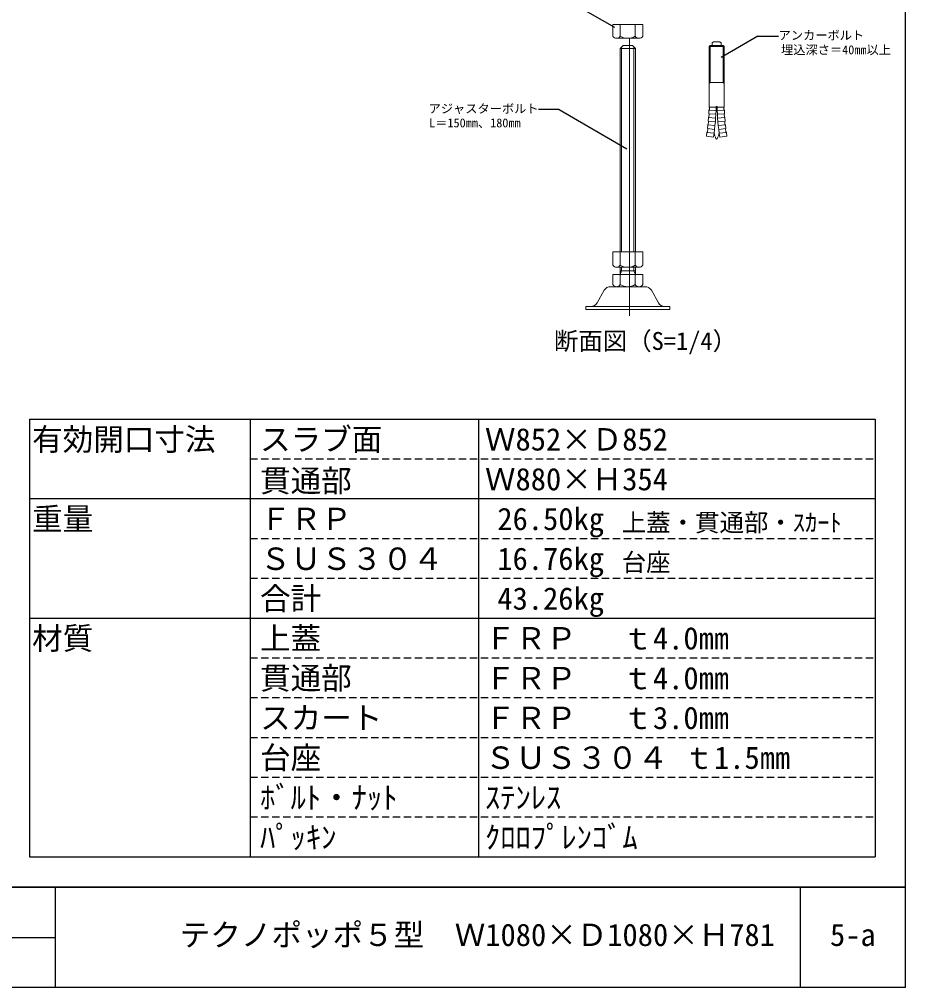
# Model space of a CAD drawing. Units: millimetres at full size, sheet at 1:10, with parts at other scales. Extents: x -4421 to 4043, y -1481 to 1279.
# Drawn here: x 2592 to 4043, y -1481 to 105 of the extents above; entities that cross this region are included whole.
import ezdxf
from ezdxf.enums import TextEntityAlignment as Align

# ---------------------------------------------------------------- set-up
doc = ezdxf.new("R2010")
doc.units = ezdxf.units.MM
doc.header["$LTSCALE"] = 10
doc.linetypes.add('DASHED1', pattern=[1.8, 1.2, -0.6])
for name, color, linetype in [('0-2_概要', 6, 'Continuous'), ('0-F_図面枠', 7, 'Continuous'), ('F-A_金物名称', 3, 'Continuous'), ('F-B_タイトル', 2, 'Continuous')]:
    doc.layers.add(name, color=color, linetype=linetype)
doc.layers.add('F-2_金物', color=7, linetype='Continuous', lineweight=18)
doc.styles.add('ＭＳ ゴシック', font='')
doc.styles.get('ＭＳ ゴシック').set_extended_font_data('MS Gothic')

msp = doc.modelspace()

# ---------------------------------------------------------------- linework, layer by layer
at = {"layer": '0-2_概要', "color": 7}
for p, q in [((2608.56, -549.78), (3992.93, -549.78)), ((2608.56, -549.78), (2608.56, -1266.65)), ((2969.79, -549.78), (2969.79, -1266.65)), ((3343.7, -549.78), (3343.7, -1266.65)), ((3992.93, -549.78), (3992.93, -1266.65)), ((2608.56, -680.12), (3992.93, -680.12)), ((2608.56, -875.63), (3992.93, -875.63)), ((2608.56, -1266.65), (3992.93, -1266.65))]:
    msp.add_line(p, q, dxfattribs=at)
at = {"layer": '0-2_概要', "color": 7, "linetype": 'DASHED1'}
for p, q in [((2969.79, -614.95), (3992.93, -614.95)), ((2969.79, -745.29), (3992.93, -745.29)), ((2969.79, -810.46), (3992.93, -810.46)), ((2969.79, -940.8), (3992.93, -940.8)), ((2969.79, -1005.97), (3992.93, -1005.97)), ((2969.79, -1071.14), (3992.93, -1071.14)), ((2969.79, -1136.31), (3992.93, -1136.31)), ((2969.79, -1201.48), (3992.93, -1201.48))]:
    msp.add_line(p, q, dxfattribs=at)
at = {"layer": '0-F_図面枠'}
for p, q in [((4042.93, -1480.98), (4042.93, 1279.02)), ((42.93, -1316.65), (4042.93, -1316.65)), ((4042.93, -1316.65), (250.51, -1316.65)), ((2650.87, -1316.65), (2650.87, -1480.98)), ((3870.39, -1316.65), (3870.39, -1480.98)), ((1910.65, -1398.82), (2650.87, -1398.82)), ((4042.93, -1480.98), (42.93, -1480.98))]:
    msp.add_line(p, q, dxfattribs=at)
at = {"layer": 'F-2_金物'}
for p, q in [((3563.53, 96.41), (3563.53, 77.45)), ((3612.61, 96.41), (3563.53, 96.41)), ((3575.8, 96.41), (3575.8, 77.45)), ((3600.34, 96.41), (3600.34, 77.45)), ((3612.61, 96.41), (3612.61, 77.45)), ((3606.47, 73.91), (3569.67, 73.91)), ((3726.28, 66.24), (3728.37, 68.32)), ((3726.28, 62.07), (3726.28, 66.24)), ((3738.78, 68.32), (3728.37, 68.32)), ((3740.87, 66.24), (3738.78, 68.32)), ((3740.87, 62.07), (3740.87, 66.24)), ((3575.57, 57.07), (3575.57, -276.14)), ((3600.57, 57.07), (3575.57, 57.07)), ((3595.57, 62.07), (3600.57, 57.07)), ((3600.57, -276.14), (3600.57, 57.07)), ((3721.08, 60.38), (3722.77, 62.07)), ((3721.08, -38.68), (3721.08, 60.38)), ((3746.08, 60.38), (3721.08, 60.38)), ((3744.38, 62.07), (3722.77, 62.07)), ((3722.77, 19.57), (3722.77, 62.07)), ((3744.38, 62.07), (3746.08, 60.38)), ((3744.38, 19.57), (3744.38, 62.07)), ((3746.08, -38.68), (3746.08, 60.38)), ((3744.38, 1.26), (3744.38, 19.57)), ((3744.38, 1.26), (3722.77, 1.26)), ((3744.38, 1.26), (3746.08, -0.43)), ((3720.88, -43.67), (3720.56, -49.77)), ((3721.66, -42.95), (3720.88, -43.67)), ((3732.71, -44.2), (3720.88, -43.67)), ((3721.08, -38.68), (3732.93, -38.68)), ((3721.8, -39.43), (3721.1, -38.68)), ((3721.66, -42.95), (3721.8, -39.43)), ((3732.38, -50.47), (3732.71, -44.2)), ((3732.71, -44.2), (3732.95, -37.93)), ((3734.2, -37.93), (3732.95, -37.93)), ((3734.44, -44.2), (3734.2, -37.93)), ((3746.08, -38.68), (3734.23, -38.68)), ((3734.44, -44.2), (3746.27, -43.67)), ((3734.77, -50.47), (3734.44, -44.2)), ((3745.36, -39.43), (3746.05, -38.68)), ((3745.5, -42.95), (3745.36, -39.43)), ((3745.5, -42.95), (3746.27, -43.67)), ((3746.27, -43.67), (3746.59, -49.77)), ((3720.15, -55.87), (3719.66, -61.96)), ((3731.46, -62.99), (3719.66, -61.96)), ((3720.34, -62.77), (3719.67, -61.96)), ((3719.9, -67.37), (3720.34, -62.77)), ((3731.96, -56.74), (3720.15, -55.87)), ((3720.95, -55.17), (3720.16, -55.87)), ((3732.38, -50.47), (3720.56, -49.77)), ((3721.26, -50.56), (3720.56, -49.77)), ((3720.95, -55.17), (3721.26, -50.56)), ((3730.87, -69.24), (3731.46, -62.99)), ((3731.46, -62.99), (3731.96, -56.74)), ((3731.96, -56.74), (3732.38, -50.47)), ((3734.77, -50.47), (3746.59, -49.77)), ((3735.19, -56.74), (3747, -55.87)), ((3735.69, -62.99), (3747.49, -61.96)), ((3745.9, -50.56), (3746.59, -49.77)), ((3746.2, -55.17), (3745.9, -50.56)), ((3746.2, -55.17), (3746.99, -55.87)), ((3746.81, -62.77), (3747.48, -61.96)), ((3747.25, -67.37), (3746.81, -62.77)), ((3747, -55.87), (3747.49, -61.96)), ((3719.09, -68.04), (3718.43, -74.12)), ((3730.19, -75.48), (3718.43, -74.12)), ((3719.08, -74.95), (3718.43, -74.12)), ((3718.52, -79.54), (3719.08, -74.95)), ((3719.9, -67.37), (3719.09, -68.05)), ((3730.87, -69.24), (3719.09, -68.04)), ((3729.43, -81.71), (3730.19, -75.48)), ((3730.19, -75.48), (3730.87, -69.24)), ((3736.28, -69.24), (3748.07, -68.04)), ((3736.96, -75.48), (3736.28, -69.24)), ((3736.96, -75.48), (3748.73, -74.12)), ((3737.72, -81.71), (3736.96, -75.48)), ((3747.25, -67.37), (3748.06, -68.05)), ((3748.07, -68.04), (3748.73, -74.12)), ((3748.07, -74.95), (3748.72, -74.12)), ((3748.63, -79.54), (3748.07, -74.95)), ((3717.68, -80.19), (3716.85, -86.24)), ((3728.58, -87.93), (3716.85, -86.24)), ((3729.43, -81.71), (3717.68, -80.19)), ((3718.52, -79.54), (3717.69, -80.19)), ((3728.58, -87.93), (3729.43, -81.71)), ((3737.72, -81.71), (3749.47, -80.19)), ((3738.58, -87.93), (3737.72, -81.71)), ((3738.58, -87.93), (3750.3, -86.24)), ((3748.63, -79.54), (3749.46, -80.19)), ((3749.47, -80.19), (3750.3, -86.24)), ((3612.61, -276.14), (3563.53, -276.14)), ((3563.53, -276.14), (3563.53, -297.59)), ((3575.8, -276.14), (3575.8, -297.59)), ((3600.34, -276.14), (3600.34, -297.59)), ((3612.61, -276.14), (3612.61, -297.59)), ((3606.47, -301.14), (3569.67, -301.14)), ((3575.55, -301.14), (3575.55, -312.93)), ((3600.57, -301.14), (3600.57, -312.93)), ((3612.61, -312.93), (3563.53, -312.93)), ((3563.53, -312.93), (3563.53, -329.39)), ((3575.55, -306.87), (3600.57, -306.87)), ((3575.8, -312.93), (3575.8, -329.39)), ((3600.34, -312.93), (3600.34, -329.39)), ((3612.61, -312.93), (3612.61, -329.39)), ((3560, -332.93), (3616.14, -332.93)), ((3606.47, -332.93), (3569.67, -332.93)), ((3537.99, -359.56), (3549.4, -338.81)), ((3626.74, -338.81), (3638.15, -359.56)), ((3519.32, -365.43), (3656.82, -365.43)), ((3519.32, -370.43), (3519.32, -365.43)), ((3656.82, -370.43), (3519.32, -370.43)), ((3656.82, -365.43), (3656.82, -370.43))]:
    msp.add_line(p, q, dxfattribs=at)
at = {"layer": 'F-2_金物', "color": 4}
for p, q in [((3590.84, 73.08), (3590.84, -380.89)), ((3590.84, 73.08), (3590.84, -380.89)), ((3577.92, 59.42), (3577.92, -276.14)), ((3598.22, -276.14), (3598.22, 59.42)), ((3577.92, -301.14), (3577.92, -306.87)), ((3577.92, -306.87), (3575.55, -312.93))]:
    msp.add_line(p, q, dxfattribs=at)
at = {"layer": 'F-2_金物'}
for points in [[(3575.57, 57.07), (3580.57, 62.07), (3595.57, 62.07)], [(3721.08, -0.43), (3722.77, 1.26), (3722.77, 19.57)], [(3736.28, -69.24), (3735.69, -62.99), (3735.19, -56.74), (3734.77, -50.47)]]:
    msp.add_lwpolyline(points, dxfattribs=at)
at = {"layer": 'F-2_金物', "color": 4}
msp.add_lwpolyline([(3598.22, -301.14), (3598.22, -306.87), (3600.57, -312.93)], dxfattribs=at)
at = {"layer": 'F-2_金物'}
for centre, radius, start, end in [((3569.67, 80.99), 7.08, 210.00015, 330.00015), ((3588.07, 96.93), 23.02, 237.7957, 302.20415), ((3606.47, 80.99), 7.08, 210.00015, 330.00015), ((3762.42, -76.12), 33.26, 188.441, 205.72), ((3733.58, -90.01), 1.25, 205.72, 334.28), ((3704.74, -76.12), 33.26, 334.28, 351.559), ((3569.67, -294.05), 7.08, 210.00015, 330.00015), ((3588.07, -278.12), 23.02, 237.7957, 302.20415), ((3606.47, -294.05), 7.08, 210.00015, 330.00015), ((3560, -345.43), 12.5, 90, 147.99462), ((3569.67, -325.85), 7.08, 210.00015, 330.00015), ((3588.07, -309.91), 23.02, 237.7957, 302.20415), ((3606.47, -325.85), 7.08, 210.00015, 330.00015), ((3616.14, -345.43), 12.5, 32.00538, 90), ((3527.39, -352.93), 12.5, 270, 327.99462), ((3648.75, -352.93), 12.5, 212.00538, 270)]:
    msp.add_arc(centre, radius, start, end, dxfattribs=at)
at = {"layer": 'F-A_金物名称'}
for p, q in [((3475.93, 144.26), (3566.43, 92.01)), ((3801.2, 77.14), (3740.83, 42.29)), ((3801.2, 77.14), (3835.02, 77.14)), ((3475.93, -43.02), (3442.11, -43.02)), ((3475.93, -43.02), (3586.81, -107.03))]:
    msp.add_line(p, q, dxfattribs=at)

# ---------------------------------------------------------------- texts
at = {"layer": '0-2_概要', "style": 'ＭＳ ゴシック'}
for s, p in [('有効開口寸法', (2613.11, -612.31)), ('スラブ面', (2986.24, -612.31)), ('Ｗ852×Ｄ852', (3354.34, -612.31)), ('貫通部', (2986.24, -680.12)), ('Ｗ880×Ｈ354', (3354.34, -677.48)), ('重量', (2613.11, -742.65)), ('ＦＲＰ', (2986.24, -742.65)), ('26.50kg', (3374.62, -742.65)), ('ＳＵＳ３０４', (2986.24, -807.82)), ('16.76kg', (3374.62, -807.82)), ('合計', (2986.24, -872.99)), ('43.26kg', (3374.62, -872.99)), ('材質', (2613.11, -938.15)), ('上蓋', (2986.24, -938.15)), ('ＦＲＰ\u3000 ｔ4.0㎜', (3354.34, -938.15)), ('貫通部', (2986.24, -1003.32)), ('ＦＲＰ\u3000 ｔ4.0㎜', (3354.34, -1003.32)), ('スカート', (2986.24, -1068.49)), ('ＦＲＰ\u3000 ｔ3.0㎜', (3354.34, -1068.49)), ('台座', (2986.24, -1133.66)), ('ＳＵＳ３０４ ｔ1.5㎜', (3354.34, -1133.66)), ('ﾎﾞﾙﾄ・ﾅｯﾄ', (2986.24, -1198.83)), ('ｽﾃﾝﾚｽ', (3354.34, -1198.83)), ('ﾊﾟｯｷﾝ', (2986.24, -1264)), ('ｸﾛﾛﾌﾟﾚﾝｺﾞﾑ', (3354.34, -1264))]:
    msp.add_text(s, height=36.66, dxfattribs=at).set_placement(p, align=Align.BOTTOM_LEFT)
at = {"layer": '0-2_概要', "color": 7, "style": 'ＭＳ ゴシック'}
for s, p in [('上蓋・貫通部・ｽｶｰﾄ', (3578.24, -742.65)), ('台座', (3578.24, -807.82))]:
    msp.add_text(s, height=29.33, dxfattribs=at).set_placement(p, align=Align.BOTTOM_LEFT)
at = {"layer": '0-F_図面枠', "color": 6, "style": 'ＭＳ ゴシック'}
for s, p in [('テクノポッポ５型\u3000Ｗ1080×Ｄ1080×Ｈ781', (2854.81, -1423.82)), ('5-a', (3919.16, -1423.82))]:
    msp.add_text(s, height=36.66, dxfattribs=at).set_placement(p, align=Align.BOTTOM_LEFT)
at = {"layer": 'F-A_金物名称', "color": 7, "style": 'ＭＳ ゴシック'}
for s, p in [('アンカーボルト', (3835.02, 67.14)), ('埋込深さ＝40㎜以上', (3839.02, 43.33)), ('アジャスターボルト', (3262.11, -53.02)), ('L＝150㎜、180㎜', (3262.96, -76.44))]:
    msp.add_text(s, height=14.66, dxfattribs=at).set_placement(p, align=Align.BOTTOM_LEFT)
at = {"layer": 'F-B_タイトル', "style": 'ＭＳ ゴシック'}
msp.add_text('断面図（S=1/4）', height=29.33, dxfattribs=at).set_placement((3467.13, -445.36), align=Align.BOTTOM_LEFT)

doc.saveas('drawing.dxf')
